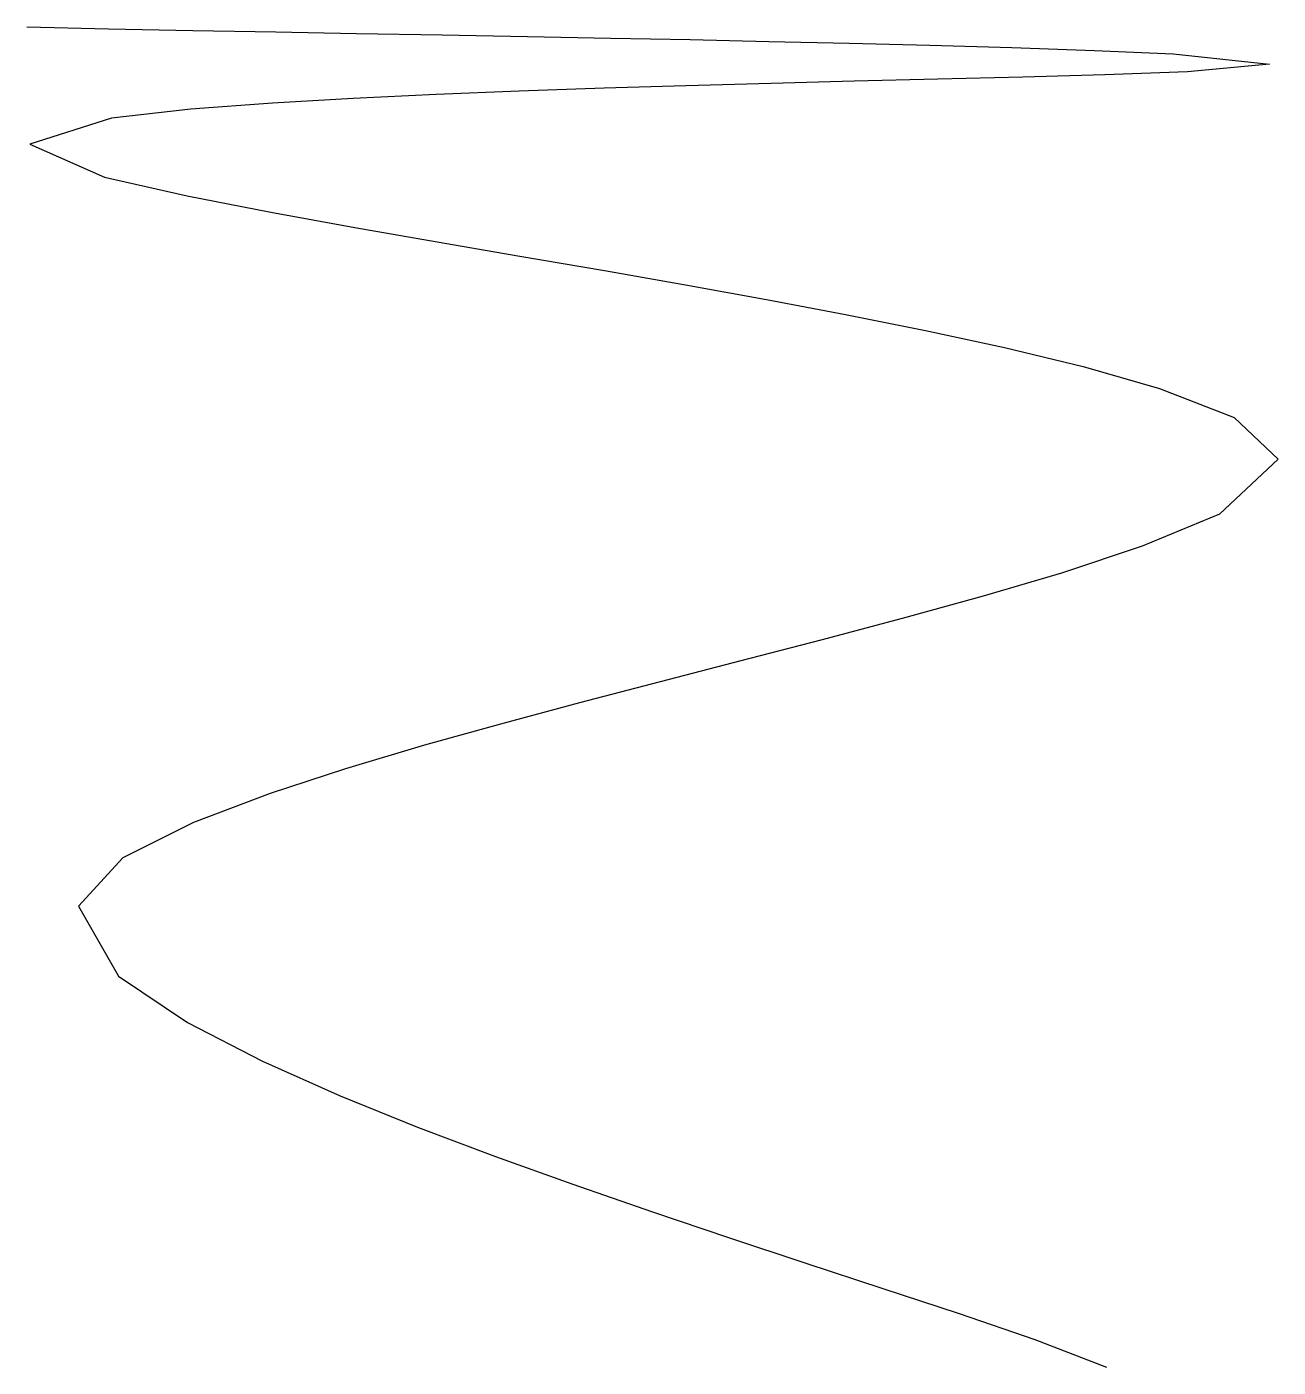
# Model space of a CAD drawing. Extents: x -19.1 to 24.6, y -26.7 to 20.1.
import ezdxf

# ---------------------------------------------------------------- set-up
doc = ezdxf.new("R2010")
doc.units = 0

msp = doc.modelspace()

# ---------------------------------------------------------------- linework, layer by layer
msp.add_lwpolyline([(-19.1, 20.1), (-16.246523, 20.031856), (-13.305215, 19.974632), (-10.408125, 19.921922), (-7.589931, 19.871599), (-4.592606, 19.817712), (-1.611547, 19.762752), (1.290618, 19.707101), (4.06488, 19.651141), (6.810353, 19.592235), (9.620325, 19.527147), (12.436721, 19.455331), (15.301633, 19.372664), (18.185832, 19.274146), (20.937585, 19.15365), (24.3, 18.8), (21.434177, 18.529208), (18.545261, 18.427168), (15.679234, 18.347482), (12.712866, 18.272624), (9.796729, 18.200351), (6.891232, 18.12587), (3.912815, 18.043864), (1.062542, 17.957187), (-1.910415, 17.854813), (-4.804897, 17.73907), (-7.70349, 17.600987), (-10.521898, 17.435681), (-13.36817, 17.21889), (-16.147295, 16.912857), (-19, 16), (-16.381706, 14.846164), (-13.498688, 14.192705), (-10.574721, 13.624298), (-7.648479, 13.095453), (-4.765493, 12.592667), (-1.886947, 12.097277), (1.070452, 11.586804), (3.907545, 11.088834), (6.727946, 10.579086), (9.488853, 10.058453), (12.283743, 9.499644), (15.041763, 8.902122), (17.787498, 8.236438), (20.452486, 7.471692), (23.058598, 6.45573), (24.6, 5), (22.550549, 3.081035), (19.852214, 1.962817), (17.033167, 1.027995), (14.302769, 0.22095), (11.470583, -0.561392), (8.625469, -1.31592), (5.838404, -2.040013), (3.015771, -2.770044), (0.203255, -3.504866), (-2.553467, -4.243331), (-5.208716, -4.984293), (-7.970396, -5.804775), (-10.603577, -6.66441), (-13.27692, -7.678049), (-15.750108, -8.918059), (-17.3, -10.6), (-15.898412, -13.049983), (-13.488063, -14.670412), (-10.865131, -16.020497), (-8.160378, -17.223457), (-5.455074, -18.317307), (-2.733864, -19.345654), (-0.072556, -20.302489), (2.752445, -21.280272), (5.405831, -22.173517), (8.110362, -23.067995), (10.788949, -23.947397), (13.453621, -24.828641), (16.105078, -25.736688), (18.6, -26.7)])

doc.saveas('drawing.dxf')
